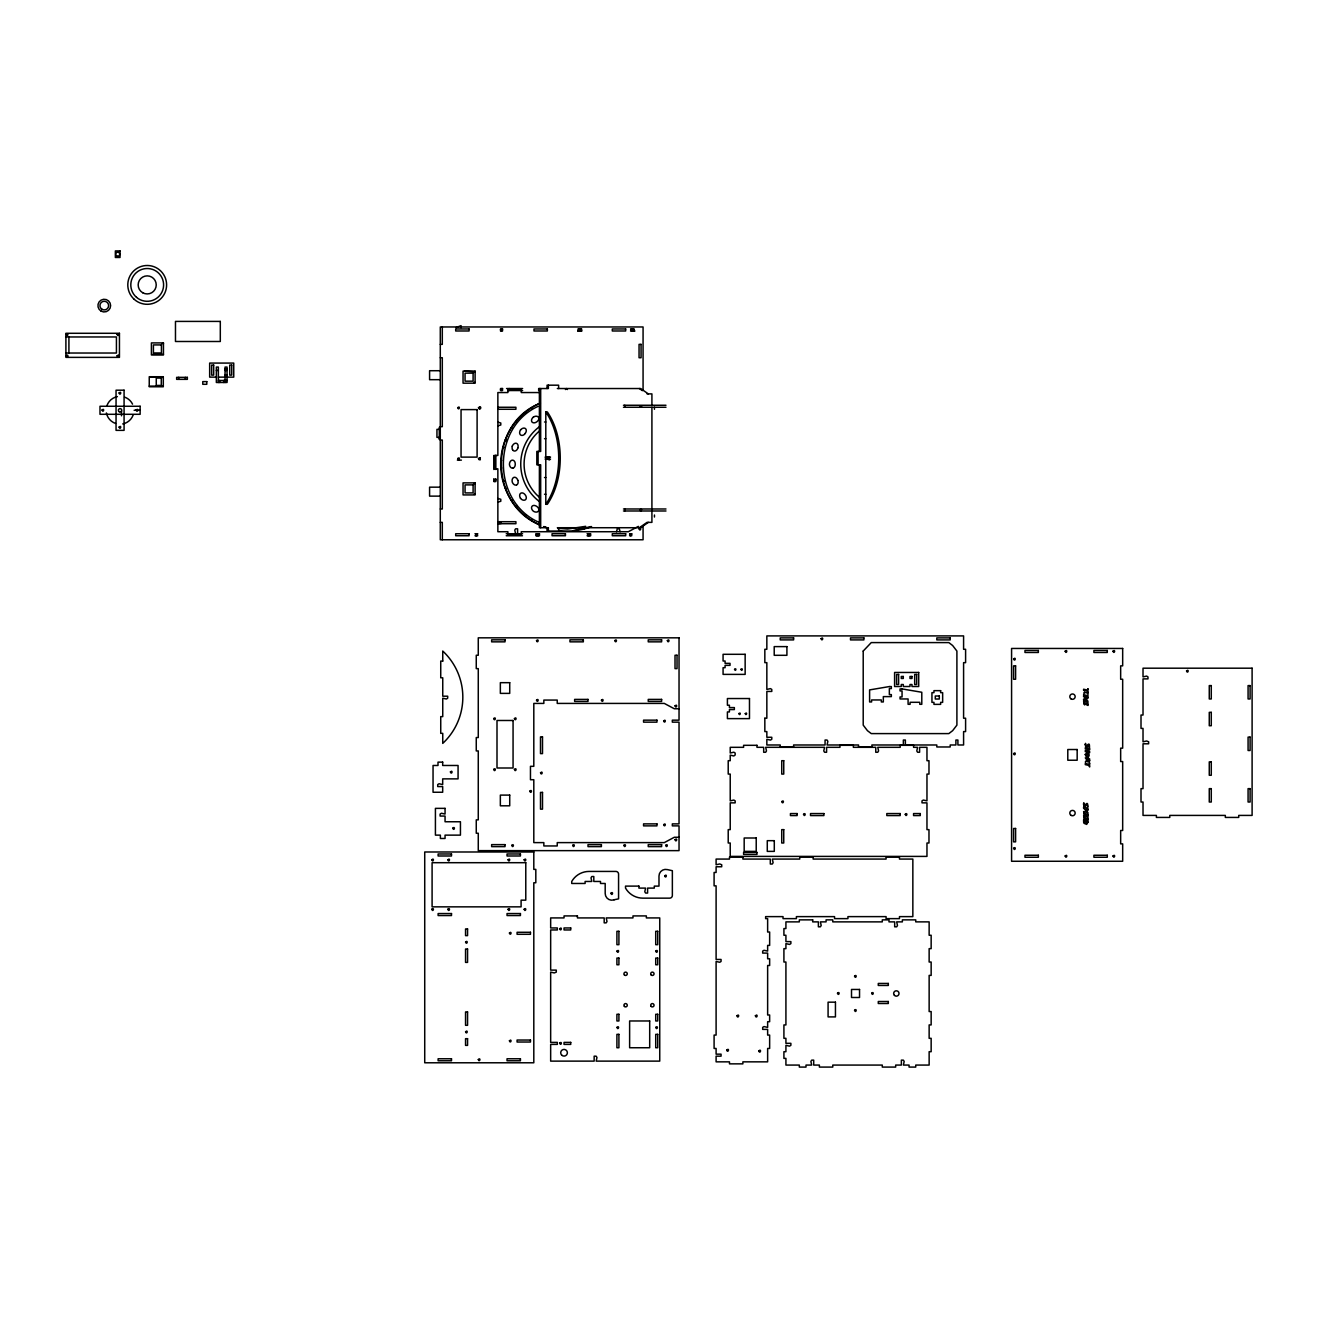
<?xml version="1.0" encoding="UTF-8"?>
<svg xmlns="http://www.w3.org/2000/svg" width="1318" height="1318" viewBox="0 0 1318 1318"><rect width="100%" height="100%" fill="white"/><g stroke="black" fill="none" stroke-linecap="round" stroke-linejoin="round"><path stroke-width="1.5" d="M565.438 389.535L566.443 388.53L567.448 389.535M641.635 406.521L640.153 406.521M505.486 439.751L505.469 439.8A5.387 5.387 0 0 1 506.656 440.591M538.502 511.022L538.683 510.692A4.069 2.933 31.4 0 0 536.854 506.491A4.053 2.916 40.5 0 0 531.961 506.376A4.053 2.916 40.5 0 0 533.395 511.203A4.069 2.933 31.4 0 0 536.805 512.043L537.316 511.911A4.069 2.933 31.4 0 0 538.452 511.087M640.235 509.489L641.553 509.489M511.351 428.251L511.384 428.202A5.387 5.387 0 0 0 512.01 428.482M516.046 421.793L516.063 421.744A5.387 5.387 0 0 1 516.491 422.304M641.438 510.692L640.35 510.692M639.345 527.727L647.039 522.373L651.916 522.373L651.916 510.989M648.324 522.373L640.63 527.727L557.333 527.727M538.139 406.323C491.532 427.46 491.993 501.186 538.387 522.06M638.39 526.376L628.34 531.731L521.269 531.731L521.269 535.075L507.891 535.075L507.891 531.731L497.858 531.731L497.858 468.829L494.514 468.829L494.514 455.451L497.858 455.451L497.858 392.55L507.891 392.55L507.891 389.189L521.269 389.189L521.269 392.55L539.803 392.55M516.508 484.958L516.508 484.958A4.069 2.933 67.4 0 1 515.009 484.991L514.531 484.81A3.97 2.85 67.5 0 1 512.29 482.124A4.053 2.916 76.4 0 1 513.938 477.363A4.053 2.916 76.4 0 1 517.809 480.329M540.232 403.275C488.088 423.111 488.78 505.173 540.232 525.025M591.288 526.541L573.182 530.627M456.028 327.622L461.053 325.628L461.053 327.622M585.719 526.327L567.597 529.029L557.712 528.254M545.075 457.148L546.047 458.12M480.378 459.768L479.109 458.796L480.378 457.824M630.548 328.973L634.172 328.973L634.172 330.983M577.663 330.983L581.765 330.983M630.548 330.983L634.963 330.983M65.9 336.963L116.429 336.963L116.429 353.026L65.9 353.026M162.114 343.586L163.448 343.586M440.294 344.36L442.304 344.36L442.304 326.963M152.74 354.295L163.448 354.295M440.294 357.738L442.304 357.738L442.304 426.67L440.294 426.67M225.048 369.089L227.058 369.089M216.35 370.424L218.36 370.424M225.048 370.424L227.058 370.424M440.294 370.72L429.586 370.72L429.586 379.683L440.294 379.683M475.106 371.791L464.397 371.132M225.048 375.119L227.058 375.119M216.35 377.129L209.661 377.129L209.661 363.076L233.747 363.076L233.747 377.129L218.36 377.129M163.3 377.409L149.922 376.734M218.36 380.474L227.058 380.474M473.755 382.5L475.106 382.5M149.247 386.108L163.3 386.108M506.557 388.53L522.62 388.53M557.333 388.53L640.63 388.53L648.324 393.884M507.891 390.54L522.62 390.54M647.039 393.884L651.916 393.884L651.916 405.252M623.463 405.252L665.985 405.252M497.858 407.262L515.915 407.262L515.915 409.272L497.858 409.272M623.463 407.262L665.985 407.262M134.107 410.277L140.136 410.277M550.529 457.115L545.8 457.115L545.8 411.941L547.332 411.941A63.132 40.578 -90 0 1 547.332 504.3L545.8 504.3L545.8 459.125C546.13 454.183 548.337 461.053 545.8 458.12M544.515 421.991L545.8 421.991M497.858 422.188L500.791 422.996L500.791 425.006L497.858 425.796M440.294 427.345L439.289 427.345L439.289 439.388L440.294 439.388M439.289 429.355L436.95 429.355L436.95 437.378L439.289 437.378M439.289 438.713L440.294 438.713M544.515 438.713L545.8 438.713M440.294 440.047L442.304 440.047L442.304 508.979L440.294 508.979M550.529 459.125L545.075 459.092M549.655 459.933L547.085 459.125M457.362 460.13L461.382 460.13M544.515 477.528L545.8 477.528M493.838 479.538L495.848 479.538M473.755 483.558L475.106 483.558M440.294 487.166L429.586 487.166L429.586 496.128L440.294 496.128M473.755 494.266L475.106 494.266M544.515 494.266L545.8 494.266M497.858 498.484L500.791 499.275L500.791 501.285L497.858 502.092M623.463 508.979L665.985 508.979M623.463 510.989L665.985 510.989M497.858 521.697L515.915 521.697L515.915 523.707L497.858 523.707M440.294 522.373L442.304 522.373L442.304 539.77M474.958 533.741L477.775 533.741M506.211 533.741L522.62 533.741M587.054 533.741L590.678 533.741L590.678 535.751L587.054 535.751M474.958 535.751L477.775 535.751M506.211 535.751L522.455 535.751M679.034 708.771L674.338 708.771L664.305 703.417L557.234 703.417L557.234 700.072L543.84 700.072L543.84 703.417L533.806 703.417L533.806 766.318L530.462 766.318L530.462 779.712L533.806 779.712L533.806 842.614L543.84 842.614L543.84 845.958L557.234 845.958L557.234 842.614L664.305 842.614L674.338 837.26L679.034 837.26M547.53 527.941L546.921 527.793A66.921 66.921 0 0 1 543.609 526.623M543.906 526.541L546.921 527.793L547.069 531.072L558.618 531.072L558.618 527.727M639.345 388.53L642.426 390.672M512.521 449.669L512.801 450.113A4.069 2.933 -76.5 0 0 513.971 450.921L514.399 451.036A4.069 2.933 -76.5 0 0 517.859 447.988M505.486 488.55L505.469 488.5A5.387 5.387 0 0 0 506.063 488.154M500.988 468.121L500.988 468.17A5.387 5.387 0 0 0 501.647 467.972M654.453 407.262L654.453 409.272M654.453 515.009L654.453 517.018M651.916 407.262L651.916 508.979M643.069 389.782L643.069 326.963L440.294 326.963L440.294 539.77L643.069 539.77L643.069 526.376M633.365 328.973L633.365 330.983M631.355 328.973L631.355 330.983M624.748 405.252L624.748 407.262M624.748 508.979L624.748 510.989M620.119 531.731L619.312 528.798L617.302 528.798L616.495 531.731M589.871 533.741L589.871 535.751M587.861 533.741L587.861 535.751M581.633 330.983L581.633 328.973L578.025 328.973L578.025 330.983M580.826 328.973L580.826 330.983M578.833 328.973L578.833 330.983M558.618 388.53L558.618 385.185L547.069 385.185L547.069 388.53M549.655 457.115L547.085 457.115M548.98 457.115L548.98 459.125M548.37 385.185L548.37 388.53L538.667 388.53L538.667 390.54M548.37 531.072L548.37 527.727L539.391 527.727L539.391 464.809M540.677 388.53L540.677 451.431L536.821 451.431L536.821 464.809L540.677 464.809L540.677 527.727M539.391 388.53L539.391 451.431M538.667 533.741L538.667 535.751M538.106 451.431L538.106 464.809M536.673 533.741L536.673 535.751M517.595 533.741L517.595 528.798L515.585 528.798L514.778 530.133L515.585 533.741M509.226 388.53L509.226 390.54M500.791 521.697L500.791 523.707M499.456 521.697L499.456 523.707M495.848 455.204L495.848 469.505M495.848 478.731L495.848 481.548L493.838 481.548L493.838 478.731M493.838 455.451L493.838 469.505M475.765 533.741L475.765 535.751M225.048 382.484L225.048 367.079L227.058 367.079L227.058 382.484L216.35 382.484L216.35 367.079L218.36 367.079L218.36 382.484M223.714 380.474L223.714 382.484M219.694 380.474L219.694 382.484M185.344 377.36L185.344 379.353M178.655 377.36L178.655 379.353M121.503 411.117L121.503 415.796M68.915 336.963L68.915 353.026M591.568 526.623A66.921 66.921 0 0 1 558.848 530.495M540.38 525.272A66.921 66.921 0 0 1 540.38 403.011M500.988 460.196A5.387 5.387 0 0 1 501.647 460.328M525.75 413.045A5.387 5.387 0 0 1 525.239 412.583M504.448 447.395A5.387 5.387 0 0 1 503.031 447.313M531.632 407.937A5.387 5.387 0 0 1 531.928 408.564M584.418 528.716A5.387 5.387 0 0 1 584.335 528.04M531.928 519.737A5.387 5.387 0 0 1 531.632 520.363M516.92 505.387A5.387 5.387 0 0 1 516.03 506.491M525.239 515.717A5.387 5.387 0 0 1 526.36 514.811M511.384 500.099A5.387 5.387 0 0 1 512.01 499.819M503.031 480.971A5.387 5.387 0 0 1 504.448 480.905M540.067 502.043A46.838 46.838 0 0 1 540.067 426.241M517.842 480.329A4.069 2.933 67.4 0 1 516.821 484.81M520.528 498.336A4.053 2.916 58.5 0 1 520.659 493.294A4.053 2.916 58.5 0 1 525.239 494.909A4.069 2.933 49.5 0 1 525.701 499.506L525.437 499.736A4.069 2.933 49.5 0 1 524.037 500.214L523.51 500.197A4.069 2.933 49.5 0 1 520.462 498.286M533.395 417.081A4.053 2.916 -31.5 0 1 538.436 417.213A4.053 2.916 -31.5 0 1 536.821 421.793A4.069 2.933 -40.5 0 1 532.274 422.254L532.011 421.991A4.069 2.933 -40.5 0 1 531.549 420.59L531.549 420.063A4.069 2.933 -40.5 0 1 533.493 417.032M520.528 429.948A4.053 2.916 -49.5 0 1 525.371 428.515A4.053 2.916 -49.5 0 1 525.239 433.375M525.289 433.408A4.069 2.933 -58.5 0 1 521.055 435.22L520.659 435.006A4.069 2.933 -58.5 0 1 519.852 433.869L519.687 433.358A4.069 2.933 -58.5 0 1 520.594 429.866M512.274 446.176A4.053 2.916 -67.5 0 1 516.425 443.309A4.053 2.916 -67.5 0 1 517.809 447.972M512.554 449.652A4.069 2.933 -76.5 0 1 512.307 446.077M539.342 497.216A43.494 43.494 0 0 1 539.342 431.068M545.8 411.941A63.132 40.578 -90 0 1 545.8 504.3M133.233 414.791A13.921 13.921 0 0 1 122.739 423.935M115.539 423.44A13.921 13.921 0 0 1 106.396 412.946M106.89 405.763A13.921 13.921 0 0 1 117.384 396.619M124.567 397.113A13.921 13.921 0 0 1 132.558 404.165M764.835 718.211L764.835 731.589L766.845 731.589L766.845 737.273L771.788 737.273L771.788 739.283L770.453 740.09L766.845 739.283L766.845 744.983L780.223 744.983L780.223 746.976L793.617 746.976L793.617 744.983L825.068 744.983L825.068 740.024L827.061 740.024L827.869 741.359L827.061 744.983L858.529 744.983L858.529 746.976L871.906 746.976L871.906 744.983L903.357 744.983L903.357 740.024L905.367 740.024L905.367 744.983L936.818 744.983L936.818 746.976L950.196 746.976L950.196 744.983L955.896 744.983L955.896 740.024L957.906 740.024L957.906 744.983L963.59 744.983L963.59 731.589L965.6 731.589L965.6 718.211L963.59 718.211L963.59 662.657L965.6 662.657L965.6 649.28L963.59 649.28L963.59 635.902L766.845 635.902L766.845 649.28L764.835 649.28L764.835 662.657L766.845 662.657L766.845 689.429L770.453 688.622L771.788 689.429L771.788 691.439L766.845 691.439L766.845 718.211L764.835 718.211M863.208 651.059L863.208 725.131L867.458 730.683L871.264 733.599L948.828 733.599L952.634 730.683L956.901 725.131L956.901 651.059L952.634 645.507L948.828 642.591L871.264 642.591L863.208 651.059M1087.152 822.037C1086.048 826.106 1081.419 817.967 1087.152 822.037M1087.943 822.168L1086.675 824.393L1084.104 823.338A2.455 2.455 0 0 1 1083.66 822.284L1083.594 819.747L1087.943 820.752L1087.943 822.168M1085.241 744.588C1086.296 751.952 1088.75 741.128 1089.426 747.718C1089.986 738.69 1085.719 750.123 1085.554 743.368L1085.241 744.588M1083.528 803.996C1084.599 811.344 1087.037 800.537 1087.729 807.127C1088.223 798.033 1083.989 809.516 1083.841 802.761L1083.528 803.996M1085.225 754.44C1088.652 763.83 1091.633 748.904 1085.225 754.44M1087.943 809.746C1087.119 814.162 1084.698 808.577 1083.594 808.296L1083.594 807.176L1087.943 808.181L1087.943 809.746M1088.849 760.387C1087.745 762.661 1087.202 757.52 1088.849 760.387M1089.64 760.585C1089.591 764.259 1086.411 759.778 1085.291 762.084L1086.889 760.008L1085.291 757.883L1089.64 758.888L1089.64 760.585M1087.136 809.581C1086.18 812.02 1085.011 806.797 1087.136 809.581M66.262 334.36C67.498 338.199 69.244 331.658 66.262 334.36M66.262 355.778C67.498 359.616 69.244 353.076 66.262 355.778M102.03 410.013C103.249 413.852 105.012 407.311 102.03 410.013M117.121 334.36C118.356 338.199 120.103 331.658 117.121 334.36M117.121 355.778C118.356 359.616 120.103 353.076 117.121 355.778M119.098 392.945C120.317 396.784 122.063 390.243 119.098 392.945M119.098 427.081C120.317 430.92 122.063 424.38 119.098 427.081M136.149 410.013C137.385 413.852 139.131 407.311 136.149 410.013M457.741 407.674C458.961 411.513 460.723 404.972 457.741 407.674M457.741 458.532C458.961 462.371 460.723 455.83 457.741 458.532M478.483 407.674C479.703 411.513 481.465 404.972 478.483 407.674M479.142 407.674C480.378 411.513 482.124 404.972 479.142 407.674M478.483 458.532C479.703 462.371 481.465 455.83 478.483 458.532M500.56 329.714C501.796 333.553 503.542 327.012 500.56 329.714M431.793 859.748C433.012 863.587 434.775 857.046 431.793 859.748M475.798 534.482C477.034 538.321 478.78 531.78 475.798 534.482M431.793 909.272C433.012 913.11 434.775 906.57 431.793 909.272M500.56 389.271C501.796 393.11 503.542 386.569 500.56 389.271M450.41 771.92C451.646 775.742 453.392 769.201 450.41 771.92M493.871 480.279C495.107 484.118 496.853 477.577 493.871 480.279M447.856 859.748C449.076 863.587 450.838 857.046 447.856 859.748M452.782 828.182C454.018 832.02 455.764 825.48 452.782 828.182M447.856 909.272C449.076 913.11 450.838 906.57 447.856 909.272M493.69 718.557C494.925 722.379 496.672 715.839 493.69 718.557M465.584 942.057C466.819 945.896 468.565 939.355 465.584 942.057M493.69 769.415C494.925 773.238 496.672 766.697 493.69 769.415M465.584 1031.73C466.819 1035.569 468.565 1029.029 465.584 1031.73M536.706 534.482C537.925 538.321 539.688 531.78 536.706 534.482M514.432 718.557C515.668 722.379 517.414 715.839 514.432 718.557M514.432 769.415C515.668 773.238 517.414 766.697 514.432 769.415M478.302 1059.507C479.521 1063.346 481.284 1056.805 478.302 1059.507M536.525 640.581C537.744 644.42 539.507 637.879 536.525 640.581M508.073 859.748C509.308 863.587 511.054 857.046 508.073 859.748M578.866 329.714C580.085 333.553 581.848 327.012 578.866 329.714M511.763 845.365C512.982 849.204 514.745 842.663 511.763 845.365M508.073 909.272C509.308 913.11 511.054 906.57 508.073 909.272M536.525 700.155C537.744 703.977 539.507 697.436 536.525 700.155M509.423 933.029C510.643 936.867 512.405 930.327 509.423 933.029M529.82 791.162C531.055 794.985 532.801 788.461 529.82 791.162M524.136 859.748C525.371 863.587 527.118 857.046 524.136 859.748M540.528 772.76C541.764 776.582 543.51 770.058 540.528 772.76M524.136 909.272C525.371 913.11 527.118 906.57 524.136 909.272M509.423 1040.775C510.643 1044.597 512.405 1038.073 509.423 1040.775M587.894 534.482C589.13 538.321 590.876 531.78 587.894 534.482M631.388 329.714C632.624 333.553 634.37 327.012 631.388 329.714M559.722 928.696C560.957 932.534 562.704 925.994 559.722 928.696M572.655 845.365C573.89 849.204 575.636 842.663 572.655 845.365M601.436 700.155C602.655 703.977 604.418 697.436 601.436 700.155M559.722 1043.131C560.957 1046.97 562.704 1040.429 559.722 1043.131M614.814 640.581C616.05 644.42 617.796 637.879 614.814 640.581M629.724 534.482C630.943 538.321 632.706 531.78 629.724 534.482M639.082 528.798C640.317 532.637 642.064 526.096 639.082 528.798M610.909 893.258C612.145 897.08 613.891 890.54 610.909 893.258M623.842 845.365C625.078 849.204 626.824 842.663 623.842 845.365M616.939 951.118C618.175 954.94 619.921 948.416 616.939 951.118M667.353 640.581C668.572 644.42 670.335 637.879 667.353 640.581M616.939 1027.397C618.175 1031.236 619.921 1024.696 616.939 1027.397M663.662 720.897C664.898 724.719 666.644 718.195 663.662 720.897M675.047 705.838C676.266 709.661 678.029 703.137 675.047 705.838M663.662 824.623C664.898 828.445 666.644 821.921 663.662 824.623M665.672 845.365C666.908 849.204 668.654 842.663 665.672 845.365M664.7 875.795C665.919 879.633 667.682 873.093 664.7 875.795M655.754 951.118C656.99 954.94 658.736 948.416 655.754 951.118M675.047 839.681C676.266 843.504 678.029 836.963 675.047 839.681M655.754 1027.397C656.99 1031.236 658.736 1024.696 655.754 1027.397M734.554 669.346C735.576 672.542 737.042 667.106 734.554 669.346M740.93 669.346C741.952 672.542 743.418 667.106 740.93 669.346M738.887 713.582C739.909 716.778 741.375 711.325 738.887 713.582M745.263 713.582C746.285 716.778 747.751 711.325 745.263 713.582M781.772 801.591C783.007 805.43 784.754 798.889 781.772 801.591M755.379 1015.75C756.697 1019.835 758.558 1012.867 755.379 1015.75M758.789 1050.874C760.091 1054.96 761.969 1047.991 758.789 1050.874M821.081 638.653C822.317 642.476 824.063 635.935 821.081 638.653M803.535 814.31C804.754 818.149 806.517 811.608 803.535 814.31M837.49 993.212C838.726 997.051 840.472 990.51 837.49 993.212M854.558 976.144C855.777 979.982 857.54 973.442 854.558 976.144M854.558 1010.28C855.777 1014.119 857.54 1007.578 854.558 1010.28M871.659 993.228C872.845 996.935 874.526 990.609 871.659 993.228M905.252 814.31C906.471 818.149 908.234 811.608 905.252 814.31M1013.624 658.901C1014.86 662.74 1016.606 656.199 1013.624 658.901M1013.624 753.599C1014.86 757.438 1016.606 750.898 1013.624 753.599M1013.624 848.298C1014.86 852.12 1016.606 845.579 1013.624 848.298M1065.158 651.207C1066.394 655.046 1068.14 648.505 1065.158 651.207M1065.158 855.992C1066.394 859.814 1068.14 853.273 1065.158 855.992M1113.002 651.207C1114.237 655.046 1115.984 648.505 1113.002 651.207M1113.002 855.992C1114.237 859.814 1115.984 853.273 1113.002 855.992M1186.546 670.944C1187.782 674.767 1189.528 668.226 1186.546 670.944M1086.065 754.637C1087.301 759.382 1090.925 752.627 1086.065 754.637M736.927 1015.684C737.981 1019.852 740.288 1013.015 736.927 1015.684M726.745 1049.935C727.684 1054.12 730.172 1047.349 726.745 1049.935M614.172 899.749L613.611 899.98A6.689 6.689 0 0 1 605.193 893.505L605.193 883.472L600.497 883.472L600.497 881.462L593.808 881.462L593.808 876.519L591.798 876.519L591.008 877.854L591.798 881.462L585.11 881.462L585.11 883.472L571.732 883.472L571.732 881.462A20.017 20.017 0 0 1 589.08 871.429L615.901 871.429A2.669 2.669 0 0 1 618.57 874.098L618.57 898.86L614.172 899.749M1087.943 697.93L1085.752 698.408L1087.943 701.209L1083.594 700.204L1083.594 699.084L1086.444 699.743L1084.615 697.766L1086.559 697.387L1083.594 696.695L1083.594 695.64L1087.943 696.645L1087.943 697.93M889.353 686.563L869.6 689.907L869.6 701.95L871.61 701.95L871.61 699.957L881.314 699.957L881.314 701.95L883.324 701.95L883.324 696.612L891.347 696.612L891.347 694.602L889.353 694.602L889.353 688.573L891.347 688.573L891.347 686.563L889.353 686.563M512.949 468.121L512.488 468.17A4.069 2.933 85.4 0 1 511.153 467.725L510.741 467.396A3.97 2.85 85.5 0 1 509.44 464.15A4.053 2.916 -85.5 0 1 512.488 460.147A4.053 2.916 -85.5 0 1 515.256 464.15A4.069 2.933 85.4 0 1 512.933 468.121M120.037 250.914L115.358 250.914L115.358 257.471L120.037 257.471L120.037 250.914M220.304 321.411L175.475 321.411L175.475 341.494L220.304 341.494L220.304 321.411M469.076 328.973L455.699 328.973L455.699 330.983L469.076 330.983L469.076 328.973M502.537 328.973L500.527 328.973L500.527 330.983L502.537 330.983L502.537 328.973M547.365 328.973L533.988 328.973L533.988 330.983L547.365 330.983L547.365 328.973M625.671 328.973L612.293 328.973L612.293 330.983L625.671 330.983L625.671 328.973M119.444 333.289L65.9 333.289L65.9 357.376L119.444 357.376L119.444 333.289M163.448 342.911L151.405 342.911L151.405 354.97L163.448 354.97L163.448 342.911M641.059 344.36L639.049 344.36L639.049 357.738L641.059 357.738L641.059 344.36M161.439 344.921L153.415 344.921L153.415 352.96L161.439 352.96L161.439 344.921M213.681 365.07L211.671 365.07L211.671 375.119L213.681 375.119L213.681 365.07M231.754 365.07L229.744 365.07L229.744 375.119L231.754 375.119L231.754 365.07M475.106 371.132L463.046 371.132L463.046 383.176L475.106 383.176L475.106 371.132M473.096 373.142L465.056 373.142L465.056 381.166L473.096 381.166L473.096 373.142M163.3 376.734L149.247 376.734L149.247 386.767L163.3 386.767L163.3 376.734M187.354 377.36L176.645 377.36L176.645 379.353L187.354 379.353L187.354 377.36M161.29 378.068L156.265 378.068L156.265 385.433L161.29 385.433L161.29 378.068M206.794 381.61L202.774 381.61L202.774 384.296L206.794 384.296L206.794 381.61M502.537 388.53L500.527 388.53L500.527 390.54L502.537 390.54L502.537 388.53M124.073 390.194L116.05 390.194L116.05 430.36L124.073 430.36L124.073 390.194M140.136 406.257L99.987 406.257L99.987 414.297L140.136 414.297L140.136 406.257M477.1 409.601L461.053 409.601L461.053 457.115L477.1 457.115L477.1 409.601M475.106 482.882L463.046 482.882L463.046 494.925L475.106 494.925L475.106 482.882M473.096 484.892L465.056 484.892L465.056 492.916L473.096 492.916L473.096 484.892M469.076 533.741L455.699 533.741L455.699 535.751L469.076 535.751L469.076 533.741M539.474 533.741L535.866 533.741L535.866 535.751L539.474 535.751L539.474 533.741M565.438 533.741L552.061 533.741L552.061 535.751L565.438 535.751L565.438 533.741M625.671 533.741L612.293 533.741L612.293 535.751L625.671 535.751L625.671 533.741M631.701 533.741L629.691 533.741L629.691 535.751L631.701 535.751L631.701 533.741M679.034 637.83L478.269 637.83L478.269 655.244L476.259 655.244L476.259 668.621L478.269 668.621L478.269 737.553L476.259 737.553L476.259 750.931L478.269 750.931L478.269 819.862L476.259 819.862L476.259 833.24L478.269 833.24L478.269 850.637L679.034 850.637L679.034 825.875L672.328 825.875L672.328 823.882L679.034 823.882L679.034 722.149L672.328 722.149L672.328 720.155L679.034 720.155L679.034 637.83M793.617 637.896L780.223 637.896L780.223 639.905L793.617 639.905L793.617 637.896M863.883 637.896L850.489 637.896L850.489 639.905L863.883 639.905L863.883 637.896M950.196 637.896L936.818 637.896L936.818 639.905L950.196 639.905L950.196 637.896M505.025 639.84L491.647 639.84L491.647 641.85L505.025 641.85L505.025 639.84M583.33 639.84L569.953 639.84L569.953 641.85L583.33 641.85L583.33 639.84M661.62 639.84L648.242 639.84L648.242 641.85L661.62 641.85L661.62 639.84M786.912 646.611L774.21 646.611L774.21 655.31L786.912 655.31L786.912 646.611M1122.672 648.456L1011.581 648.456L1011.581 861.264L1122.672 861.264L1122.672 843.866L1120.662 843.866L1120.662 830.488L1122.672 830.488L1122.672 761.557L1120.662 761.557L1120.662 748.163L1122.672 748.163L1122.672 679.248L1120.662 679.248L1120.662 665.854L1122.672 665.854L1122.672 648.456M1038.353 650.466L1024.976 650.466L1024.976 652.476L1038.353 652.476L1038.353 650.466M1107.285 650.466L1093.907 650.466L1093.907 652.476L1107.285 652.476L1107.285 650.466M745.148 654.305L723.071 654.305L723.071 661.01L725.081 661.01L725.081 663.349L730.024 663.349L730.024 665.359L725.081 665.359L725.081 667.699L723.071 667.699L723.071 674.388L745.148 674.388L745.148 654.305M677.024 655.244L675.014 655.244L675.014 668.621L677.024 668.621L677.024 655.244M442.749 661.076L440.739 661.076L440.739 677.798L442.749 677.798L442.749 696.201L447.692 696.201L447.692 698.211L446.357 699.018L442.749 698.211L442.749 716.613L440.739 716.613L440.739 733.352L442.749 733.352L442.749 743.385A63.132 63.132 0 0 0 442.749 651.043L442.749 661.076M1015.601 665.854L1013.591 665.854L1013.591 679.248L1015.601 679.248L1015.601 665.854M1252.1 668.193L1143.019 668.193L1143.019 676.892L1146.627 676.085L1147.978 676.892L1147.978 678.885L1143.019 678.885L1143.019 715.031L1141.009 715.031L1141.009 728.409L1143.019 728.409L1143.019 741.803L1146.627 740.996L1148.637 741.803L1148.637 743.797L1143.019 743.797L1143.019 788.642L1141.009 788.642L1141.009 802.019L1143.019 802.019L1143.019 815.414L1156.397 815.414L1156.397 817.424L1169.791 817.424L1169.791 815.414L1225.328 815.414L1225.328 817.424L1238.722 817.424L1238.722 815.414L1252.1 815.414L1252.1 668.193M918.695 672.46L894.592 672.46L894.592 686.513L901.281 686.513L901.281 684.503L903.291 684.503L903.291 686.513L909.98 686.513L909.98 684.503L911.99 684.503L911.99 686.513L918.695 686.513L918.695 672.46M898.612 674.47L896.602 674.47L896.602 684.503L898.612 684.503L898.612 674.47M916.685 674.47L914.676 674.47L914.676 684.503L916.685 684.503L916.685 674.47M903.291 676.464L901.281 676.464L901.281 678.473L903.291 678.473L903.291 676.464M911.99 676.464L909.98 676.464L909.98 678.473L911.99 678.473L911.99 676.464M509.72 682.675L500.346 682.675L500.346 693.383L509.72 693.383L509.72 682.675M1211.275 685.591L1209.265 685.591L1209.265 698.968L1211.275 698.968L1211.275 685.591M1250.09 685.591L1248.08 685.591L1248.08 698.968L1250.09 698.968L1250.09 685.591M902.056 688.919L900.046 688.919L900.046 690.929L902.056 690.929L902.056 696.958L900.046 696.958L900.046 698.952L908.086 698.952L908.086 704.306L910.095 704.306L910.095 702.296L919.783 702.296L919.783 704.306L921.793 704.306L921.793 692.263L902.056 688.919M940.64 690.648L933.951 690.648L933.951 692.658L931.941 692.658L931.941 702.362L933.951 702.362L933.951 704.372L940.64 704.372L940.64 702.362L942.65 702.362L942.65 692.658L940.64 692.658L940.64 690.648M939.306 696.003L935.286 696.003L935.286 699.018L939.306 699.018L939.306 696.003M749.481 698.54L727.404 698.54L727.404 705.229L729.414 705.229L729.414 707.585L734.357 707.585L734.357 709.578L729.414 709.578L729.414 711.934L727.404 711.934L727.404 718.623L749.481 718.623L749.481 698.54M588.009 699.397L574.632 699.397L574.632 701.407L588.009 701.407L588.009 699.397M661.62 699.397L648.242 699.397L648.242 701.407L661.62 701.407L661.62 699.397M1211.275 712.346L1209.265 712.346L1209.265 725.74L1211.275 725.74L1211.275 712.346M656.941 720.155L643.563 720.155L643.563 722.149L656.941 722.149L656.941 720.155M513.064 720.485L497.001 720.485L497.001 767.999L513.064 767.999L513.064 720.485M542.505 736.877L540.495 736.877L540.495 753.616L542.505 753.616L542.505 736.877M1250.09 737.108L1248.08 737.108L1248.08 750.502L1250.09 750.502L1250.09 737.108M756.977 745.313L743.599 745.313L743.599 747.322L730.221 747.322L730.221 753.006L733.829 752.199L735.164 753.006L735.164 755.016L733.829 755.955L730.221 755.148L730.221 760.7L728.211 760.7L728.211 774.078L730.221 774.078L730.221 800.85L733.829 800.059L735.164 800.85L735.164 802.86L730.221 802.86L730.221 829.632L728.211 829.632L728.211 843.009L730.221 843.009L730.221 856.403L926.966 856.403L926.966 843.009L928.976 843.009L928.976 829.632L926.966 829.632L926.966 802.86L922.007 802.86L922.007 800.85L923.341 800.059L926.966 800.85L926.966 774.078L928.976 774.078L928.976 760.7L926.966 760.7L926.966 747.322L919.602 747.322L919.602 752.265L917.592 752.265L916.784 750.931L917.592 747.322L913.572 747.322L913.572 745.313L900.194 745.313L900.194 747.322L877.772 747.322L878.579 750.931L877.772 752.265L875.762 752.265L875.762 747.322L853.356 747.322L853.356 745.313L839.961 745.313L839.961 747.322L826.584 747.322L826.584 752.265L824.574 752.265L823.766 750.931L824.574 747.322L765.692 747.322L766.483 750.931L765.692 752.265L763.682 752.265L763.682 747.322L756.977 747.322L756.977 745.313M1077.168 749.514L1067.794 749.514L1067.794 760.222L1077.168 760.222L1077.168 749.514M783.749 760.7L781.739 760.7L781.739 774.078L783.749 774.078L783.749 760.7M1211.275 761.87L1209.265 761.87L1209.265 775.264L1211.275 775.264L1211.275 761.87M442.683 762.134L438.004 762.134L438.004 765.478L433.045 765.478L433.045 792.25L442.683 792.25L442.683 786.566L437.724 786.566L437.724 784.556L439.075 783.749L442.683 784.556L442.683 778.872L458.071 778.872L458.071 765.478L442.683 765.478L442.683 762.134M1211.275 788.642L1209.265 788.642L1209.265 802.019L1211.275 802.019L1211.275 788.642M1250.09 788.642L1248.08 788.642L1248.08 802.019L1250.09 802.019L1250.09 788.642M542.505 792.415L540.495 792.415L540.495 809.153L542.505 809.153L542.505 792.415M509.72 795.1L500.346 795.1L500.346 805.809L509.72 805.809L509.72 795.1M445.056 808.362L435.418 808.362L435.418 835.134L440.377 835.134L440.377 838.479L445.056 838.479L445.056 835.134L460.443 835.134L460.443 821.757L445.056 821.757L445.056 816.056L440.097 816.056L440.097 814.046L441.448 813.255L445.056 814.046L445.056 808.362M797.143 813.568L790.438 813.568L790.438 815.578L797.143 815.578L797.143 813.568M823.898 813.568L810.521 813.568L810.521 815.578L823.898 815.578L823.898 813.568M900.194 813.568L886.816 813.568L886.816 815.578L900.194 815.578L900.194 813.568M920.277 813.568L913.572 813.568L913.572 815.578L920.277 815.578L920.277 813.568M656.941 823.882L643.563 823.882L643.563 825.875L656.941 825.875L656.941 823.882M1015.601 828.478L1013.591 828.478L1013.591 841.856L1015.601 841.856L1015.601 828.478M783.749 829.632L781.739 829.632L781.739 843.009L783.749 843.009L783.749 829.632M756.219 838.001L744.176 838.001L744.176 851.379L756.219 851.379L756.219 838.001M774.292 840.67L767.274 840.67L767.274 851.379L774.292 851.379L774.292 840.67M505.025 844.624L491.647 844.624L491.647 846.634L505.025 846.634L505.025 844.624M601.403 844.624L588.009 844.624L588.009 846.634L601.403 846.634L601.403 844.624M661.62 844.624L648.242 844.624L648.242 846.634L661.62 846.634L661.62 844.624M533.806 851.988L424.726 851.988L424.726 1062.786L533.806 1062.786L533.806 882.763L535.816 882.763L535.816 869.386L533.806 869.386L533.806 851.988M756.977 852.384L743.599 852.384L743.599 854.394L756.977 854.394L756.977 852.384M451.497 853.982L438.12 853.982L438.12 855.992L451.497 855.992L451.497 853.982M520.429 853.982L507.035 853.982L507.035 855.992L520.429 855.992L520.429 853.982M1038.353 855.25L1024.976 855.25L1024.976 857.244L1038.353 857.244L1038.353 855.25M1107.285 855.25L1093.907 855.25L1093.907 857.244L1107.285 857.244L1107.285 855.25M742.874 857.062L729.48 857.062L729.48 859.072L716.102 859.072L716.102 864.756L719.71 863.965L721.72 864.756L721.72 866.766L716.102 866.766L716.102 872.467L714.092 872.467L714.092 885.844L716.102 885.844L716.102 959.455L721.061 959.455L721.061 961.465L719.71 962.272L716.102 961.465L716.102 1035.075L714.092 1035.075L714.092 1048.453L716.102 1048.453L716.102 1054.153L721.061 1054.153L721.061 1056.163L716.102 1056.163L716.102 1061.847L729.48 1061.847L729.48 1063.857L742.874 1063.857L742.874 1061.847L767.636 1061.847L767.636 1048.453L769.646 1048.453L769.646 1035.075L767.636 1035.075L767.636 1029.391L762.677 1029.391L762.677 1027.381L764.012 1026.574L767.636 1027.381L767.636 1021.697L769.646 1021.697L769.646 1014.992L767.636 1014.992L767.636 965.484L769.646 965.484L769.646 958.779L767.636 958.779L767.636 953.095L762.677 953.095L762.677 951.085L764.012 950.294L767.636 951.085L767.636 945.401L769.646 945.401L769.646 932.024L767.636 932.024L767.636 918.63L765.626 918.63L765.626 916.62L783.024 916.62L783.024 918.63L796.401 918.63L796.401 916.62L834.558 916.62L834.558 918.63L847.935 918.63L847.935 916.62L886.075 916.62L886.075 918.63L899.469 918.63L899.469 916.62L912.847 916.62L912.847 859.072L899.469 859.072L899.469 857.062L886.075 857.062L886.075 859.072L813.14 859.072L813.14 857.062L799.746 857.062L799.746 859.072L772.315 859.072L773.122 862.68L772.315 864.031L770.305 864.031L770.305 859.072L742.874 859.072L742.874 857.062M525.783 862.697L432.09 862.697L432.09 906.85L521.088 906.85L521.088 900.161L525.783 900.161L525.783 862.697M638.9 886.108L625.523 886.108L625.523 888.101A20.017 20.017 0 0 0 642.871 898.151L669.676 898.151A2.669 2.669 0 0 0 672.361 895.466L672.361 870.704L667.402 869.6A6.689 6.689 0 0 0 658.984 876.058L658.984 886.108L654.288 886.108L654.288 888.101L647.599 888.101L647.599 893.06L645.589 893.06L644.782 891.726L645.589 888.101L638.9 888.101L638.9 886.108M451.497 913.555L438.12 913.555L438.12 915.549L451.497 915.549L451.497 913.555M520.429 913.555L507.035 913.555L507.035 915.549L520.429 915.549L520.429 913.555M577.432 915.911L564.038 915.911L564.038 917.921L550.66 917.921L550.66 927.954L557.349 927.954L557.349 929.964L550.66 929.964L550.66 970.114L556.278 970.114L556.278 972.124L554.268 972.931L550.66 972.124L550.66 1042.39L557.349 1042.39L557.349 1044.4L550.66 1044.4L550.66 1061.122L594.154 1061.122L594.154 1056.179L596.164 1056.179L596.972 1057.514L596.164 1061.122L659.741 1061.122L659.741 917.921L646.347 917.921L646.347 915.911L632.969 915.911L632.969 917.921L606.198 917.921L607.005 921.529L606.198 922.864L604.188 922.864L604.188 917.921L577.432 917.921L577.432 915.911M812.695 919.865L799.318 919.865L799.318 921.875L785.923 921.875L785.923 928.564L783.913 928.564L783.913 935.253L785.923 935.253L785.923 941.612L790.882 941.612L790.882 943.622L789.531 944.429L785.923 943.622L785.923 948.647L783.913 948.647L783.913 962.025L785.923 962.025L785.923 1024.926L783.913 1024.926L783.913 1038.32L785.923 1038.32L785.923 1043.329L790.882 1043.329L790.882 1045.339L789.531 1046.146L785.923 1045.339L785.923 1051.698L783.913 1051.698L783.913 1058.387L785.923 1058.387L785.923 1065.076L799.318 1065.076L799.318 1067.086L806.006 1067.086L806.006 1065.076L811.69 1065.076L810.883 1061.468L811.69 1060.133L813.7 1060.133L813.7 1065.076L819.384 1065.076L819.384 1067.086L832.778 1067.086L832.778 1065.076L882.286 1065.076L882.286 1067.086L895.68 1067.086L895.68 1065.076L901.364 1065.076L901.364 1060.133L903.374 1060.133L904.181 1061.468L903.374 1065.076L909.058 1065.076L909.058 1067.086L915.746 1067.086L915.746 1065.076L929.141 1065.076L929.141 1051.698L931.151 1051.698L931.151 1038.32L929.141 1038.32L929.141 1024.926L931.151 1024.926L931.151 1011.549L929.141 1011.549L929.141 975.402L931.151 975.402L931.151 962.025L929.141 962.025L929.141 948.647L931.151 948.647L931.151 935.253L929.141 935.253L929.141 921.875L915.746 921.875L915.746 919.865L902.369 919.865L902.369 921.875L896.685 921.875L897.476 925.483L896.685 926.818L894.675 926.818L894.675 921.875L888.991 921.875L888.991 919.865L882.286 919.865L882.286 921.875L832.778 921.875L832.778 919.865L826.073 919.865L826.073 921.875L820.389 921.875L821.196 925.483L820.389 926.818L818.379 926.818L818.379 921.875L812.695 921.875L812.695 919.865M570.727 927.954L564.038 927.954L564.038 929.964L570.727 929.964L570.727 927.954M467.56 928.943L465.551 928.943L465.551 935.632L467.56 935.632L467.56 928.943M618.916 931.299L616.906 931.299L616.906 944.676L618.916 944.676L618.916 931.299M657.731 931.299L655.721 931.299L655.721 944.676L657.731 944.676L657.731 931.299M530.462 932.287L517.084 932.287L517.084 934.297L530.462 934.297L530.462 932.287M467.56 949.009L465.551 949.009L465.551 962.404L467.56 962.404L467.56 949.009M618.916 958.071L616.906 958.071L616.906 964.76L618.916 964.76L618.916 958.071M657.731 958.071L655.721 958.071L655.721 964.76L657.731 964.76L657.731 958.071M888.316 983.442L878.282 983.442L878.282 985.452L888.316 985.452L888.316 983.442M859.534 989.456L851.51 989.456L851.51 997.495L859.534 997.495L859.534 989.456M888.316 1001.499L878.282 1001.499L878.282 1003.509L888.316 1003.509L888.316 1001.499M835.447 1002.174L828.083 1002.174L828.083 1016.903L835.447 1016.903L835.447 1002.174M467.56 1011.927L465.551 1011.927L465.551 1025.305L467.56 1025.305L467.56 1011.927M618.916 1014.283L616.906 1014.283L616.906 1020.972L618.916 1020.972L618.916 1014.283M657.731 1014.283L655.721 1014.283L655.721 1020.972L657.731 1020.972L657.731 1014.283M649.692 1020.972L629.625 1020.972L629.625 1047.744L649.692 1047.744L649.692 1020.972M618.916 1034.35L616.906 1034.35L616.906 1047.744L618.916 1047.744L618.916 1034.35M657.731 1034.35L655.721 1034.35L655.721 1047.744L657.731 1047.744L657.731 1034.35M467.56 1038.683L465.551 1038.683L465.551 1045.388L467.56 1045.388L467.56 1038.683M530.462 1040.034L517.084 1040.034L517.084 1042.027L530.462 1042.027L530.462 1040.034M570.727 1042.39L564.038 1042.39L564.038 1044.4L570.727 1044.4L570.727 1042.39M451.497 1058.766L438.12 1058.766L438.12 1060.776L451.497 1060.776L451.497 1058.766M520.429 1058.766L507.035 1058.766L507.035 1060.776L520.429 1060.776L520.429 1058.766M1084.417 704.652L1083.594 701.308L1087.943 702.329L1087.943 705.476L1087.119 703.252L1086.345 704.965L1084.417 702.626L1084.417 704.652M1084.417 814.903L1083.594 811.558L1087.943 812.563L1087.943 815.727L1087.119 813.503L1086.345 815.216L1084.417 812.876L1084.417 814.903M1084.417 819.005L1083.594 815.661L1087.943 816.666L1087.943 819.812L1087.119 817.605L1086.345 819.302L1084.417 816.962L1084.417 819.005M1087.943 688.853L1087.103 690.022L1083.594 689.215L1083.594 690.335L1087.103 691.159L1087.943 692.708L1087.943 688.853M1089.64 763.138L1088.8 764.308L1085.291 763.501L1085.291 764.621L1088.8 765.428L1089.64 766.994L1089.64 763.138M1084.368 692.345L1083.594 694.718L1087.943 695.723L1087.943 693.186L1084.368 692.345M1089.64 748.772L1085.291 747.767L1085.291 748.904L1087.218 749.349L1087.218 750.996L1085.291 750.552L1085.291 751.688L1089.64 752.693L1089.64 751.557L1088.042 751.194L1088.042 749.53L1089.64 749.909L1089.64 748.772M1071.139 698.968A2.685 2.685 0 0 0 1075.175 696.645A2.685 2.685 0 0 0 1071.139 694.322A2.685 2.685 0 0 0 1071.139 698.968M1071.139 815.397A2.685 2.685 0 0 0 1075.175 813.074A2.685 2.685 0 0 0 1071.139 810.751A2.685 2.685 0 0 0 1071.139 815.397M651.191 974.974A1.68 1.68 0 0 0 653.992 974.233A1.68 1.68 0 0 0 651.949 972.173A1.68 1.68 0 0 0 651.191 974.974M651.191 1006.425A1.68 1.68 0 0 0 653.992 1005.683A1.68 1.68 0 0 0 651.949 1003.624A1.68 1.68 0 0 0 651.191 1006.425M624.419 974.974A1.68 1.68 0 0 0 627.22 974.233A1.68 1.68 0 0 0 625.177 972.173A1.68 1.68 0 0 0 624.419 974.974M624.419 1006.425A1.68 1.68 0 0 0 627.22 1005.683A1.68 1.68 0 0 0 625.177 1003.624A1.68 1.68 0 0 0 624.419 1006.425M561.682 1055.125A3.344 3.344 0 0 0 567.267 1053.626A3.344 3.344 0 0 0 563.181 1049.523A3.344 3.344 0 0 0 561.682 1055.125M894.444 995.37A2.669 2.669 0 0 0 898.925 994.167A2.669 2.669 0 0 0 895.647 990.889A2.669 2.669 0 0 0 894.444 995.37M116.692 255.923A2.01 2.01 0 0 0 119.707 254.193A2.01 2.01 0 0 0 116.692 252.446A2.01 2.01 0 0 0 116.692 255.923M136.512 297.341A16.393 16.393 0 0 0 163.317 287.95A16.393 16.393 0 0 0 141.784 269.432A16.393 16.393 0 0 0 136.512 297.341M134.156 299.268A19.408 19.408 0 0 0 166.167 289.004A19.408 19.408 0 0 0 141.273 266.417A19.408 19.408 0 0 0 134.156 299.268M142.69 292.728A9.028 9.028 0 0 0 156.232 284.902A9.028 9.028 0 0 0 142.69 277.077A9.028 9.028 0 0 0 142.69 292.728M102.096 309.368A4.349 4.349 0 0 0 108.62 305.611A4.349 4.349 0 0 0 102.096 301.838A4.349 4.349 0 0 0 102.096 309.368M101.091 311.114A6.359 6.359 0 0 0 110.63 305.611A6.359 6.359 0 0 0 101.091 300.109A6.359 6.359 0 0 0 101.091 311.114M119.23 411.727A1.68 1.68 0 0 0 121.734 410.277A1.68 1.68 0 0 0 119.23 408.827A1.68 1.68 0 0 0 119.23 411.727"/></g></svg>
